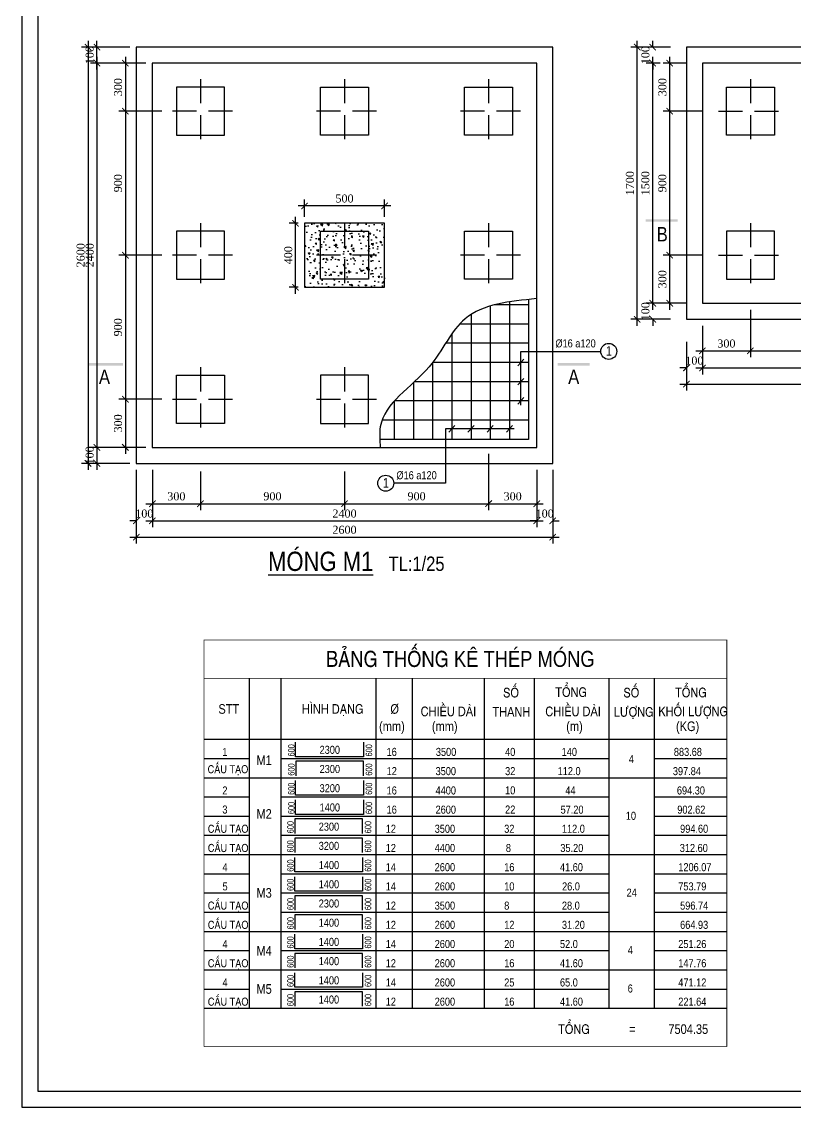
# Model space of a CAD drawing. Extents: x -28764 to 452005, y -12382 to 263221.
# Drawn here: x 296682 to 320834, y -6372 to 27533 of the extents above; entities that cross this region are included whole.
import ezdxf

# ---------------------------------------------------------------- set-up
doc = ezdxf.new("R2010")
doc.units = 0
doc.header["$MEASUREMENT"] = 0
doc.linetypes.add('CENTER2', pattern=[1.125, 0.75, -0.125, 0.125, -0.125])
doc.linetypes.add('HIDDEN', pattern=[0.375, 0.25, -0.125])
doc.layers.get('0').update_dxf_attribs({"linetype": 'CONTINUOUS'})
doc.layers.get('DEFPOINTS').update_dxf_attribs({"linetype": 'CONTINUOUS'})
for name, color, linetype in [('cot', 8, 'CONTINUOUS'), ('DUT', 7, 'CENTER2'), ('TEXT', 7, 'CONTINUOUS'), ('THEP', 6, 'CONTINUOUS'), ('TUONG', 7, 'CONTINUOUS')]:
    doc.layers.add(name, color=color, linetype=linetype)
doc.styles.add('DIM-NEW', font='')
doc.styles.add('T2', font='')
doc.styles.get('DIM-NEW').set_extended_font_data('VNI-Helve-Condense')
doc.styles.get('T2').set_extended_font_data('VNI-Times')
doc.dimstyles.new('TL20', dxfattribs={"dimtxt": 250, "dimasz": 200, "dimexe": 200, "dimexo": 200, "dimgap": 100, "dimtad": 1, "dimdec": 0, "dimlfac": 0.2, "dimzin": 0, "dimdsep": 46, "dimtxsty": 'T2', "dimblk": 'ARCHTICK', "dimcen": 250, "dimdle": 200, "dimclrd": 1, "dimclre": 1, "dimclrt": 2, "dimadec": 0, "dimazin": 0, "dimtfac": 1, "dimtdec": 0, "dimtix": 1, "dimtofl": 0, "dimtmove": 0, "dimatfit": 0, "dimldrblk": 'ARCHTICK', "dimfxl": 1, "dimtolj": 1, "dimtzin": 0, "dimlwd": -1, "dimlwe": -1, "dimarcsym": 0})

# ---------------------------------------------------------------- blocks, each defined once
blk = doc.blocks.new('_ARCHTICK')
at = {"color": 0, "linetype": 'ByBlock', "const_width": 0.15}
blk.add_lwpolyline([(-0.5, -0.5), (0.5, 0.5)], dxfattribs=at)
blk = doc.blocks.new('*D262')
at = {"layer": 'DEFPOINTS', "color": 0, "transparency": 16777216}
for p in [(313260, 13739), (312760, 12373), (313260, 11942)]:
    blk.add_point(p, dxfattribs=at)
at = {"layer": 'TUONG', "color": 1, "transparency": 16777216}
for p, q in [((313260, 13539), (313260, 11742)), ((312760, 11942), (312560, 11942)), ((312760, 12173), (312760, 11742)), ((313260, 11942), (313460, 11942))]:
    blk.add_line(p, q, dxfattribs=at)
at = {"layer": 'TUONG', "color": 1, "transparency": 16777216, "xscale": 200, "yscale": 200, "zscale": 200}
blk.add_blockref('_ARCHTICK', (312760, 11942), dxfattribs=at)
at = {"layer": 'TUONG', "color": 1, "transparency": 16777216, "xscale": 200, "yscale": 200, "zscale": 200, "rotation": 180}
blk.add_blockref('_ARCHTICK', (313260, 11942), dxfattribs=at)
at = {"layer": 'TUONG', "color": 2, "transparency": 16777216, "insert": (313010, 12170), "char_height": 250, "attachment_point": 5, "style": 'T2'}
blk.add_mtext('\\A1;100', dxfattribs=at)
blk = doc.blocks.new('*D261')
at = {"layer": 'DEFPOINTS', "color": 0, "transparency": 16777216}
for p in [(300260, 13739), (300760, 12373), (300260, 11942)]:
    blk.add_point(p, dxfattribs=at)
at = {"layer": 'TUONG', "color": 1, "transparency": 16777216}
for p, q in [((300260, 13539), (300260, 11742)), ((300260, 11942), (300060, 11942)), ((300760, 12173), (300760, 11742)), ((300760, 11942), (300960, 11942))]:
    blk.add_line(p, q, dxfattribs=at)
at = {"layer": 'TUONG', "color": 1, "transparency": 16777216, "xscale": 200, "yscale": 200, "zscale": 200}
blk.add_blockref('_ARCHTICK', (300260, 11942), dxfattribs=at)
at = {"layer": 'TUONG', "color": 1, "transparency": 16777216, "xscale": 200, "yscale": 200, "zscale": 200, "rotation": 180}
blk.add_blockref('_ARCHTICK', (300760, 11942), dxfattribs=at)
at = {"layer": 'TUONG', "color": 2, "transparency": 16777216, "insert": (300510, 12170), "char_height": 250, "attachment_point": 5, "style": 'T2'}
blk.add_mtext('\\A1;100', dxfattribs=at)
blk = doc.blocks.new('*D260')
at = {"layer": 'DEFPOINTS', "color": 0, "transparency": 16777216}
for p in [(300260, 11942), (313260, 11942), (313260, 11434)]:
    blk.add_point(p, dxfattribs=at)
at = {"layer": 'TUONG', "color": 1, "transparency": 16777216}
for p, q in [((300260, 11742), (300260, 11234)), ((313260, 11742), (313260, 11234)), ((300060, 11434), (313460, 11434))]:
    blk.add_line(p, q, dxfattribs=at)
at = {"layer": 'TUONG', "color": 1, "transparency": 16777216, "xscale": 200, "yscale": 200, "zscale": 200, "rotation": 180}
blk.add_blockref('_ARCHTICK', (300260, 11434), dxfattribs=at)
at = {"layer": 'TUONG', "color": 1, "transparency": 16777216, "xscale": 200, "yscale": 200, "zscale": 200}
blk.add_blockref('_ARCHTICK', (313260, 11434), dxfattribs=at)
at = {"layer": 'TUONG', "color": 2, "transparency": 16777216, "insert": (306760, 11663), "char_height": 250, "attachment_point": 5, "style": 'T2'}
blk.add_mtext('\\A1;2600', dxfattribs=at)
blk = doc.blocks.new('*D259')
at = {"layer": 'DEFPOINTS', "color": 0, "transparency": 16777216}
for p in [(299360, 26739), (298752, 13739), (299360, 13739)]:
    blk.add_point(p, dxfattribs=at)
at = {"layer": 'TUONG', "color": 1, "transparency": 16777216}
for p, q in [((298752, 26939), (298752, 13539)), ((299160, 26739), (298552, 26739)), ((299160, 13739), (298552, 13739))]:
    blk.add_line(p, q, dxfattribs=at)
at = {"layer": 'TUONG', "color": 1, "transparency": 16777216, "xscale": 200, "yscale": 200, "zscale": 200}
for p, rotation in [((298752, 26739), 90), ((298752, 13739), 270)]:
    blk.add_blockref('_ARCHTICK', p, dxfattribs=dict(at, rotation=rotation))
at = {"layer": 'TUONG', "color": 2, "transparency": 16777216, "insert": (298522, 20239), "char_height": 250, "attachment_point": 5, "rotation": 90, "style": 'T2'}
blk.add_mtext('\\A1;2600', dxfattribs=at)
blk = doc.blocks.new('*D258')
at = {"layer": 'DEFPOINTS', "color": 0, "transparency": 16777216}
for p in [(299790, 14239), (299032, 13739), (300260, 13739)]:
    blk.add_point(p, dxfattribs=at)
at = {"layer": 'TUONG', "color": 1, "transparency": 16777216}
for p, q in [((299032, 14439), (299032, 13539)), ((299590, 14239), (298832, 14239)), ((300060, 13739), (298832, 13739))]:
    blk.add_line(p, q, dxfattribs=at)
at = {"layer": 'TUONG', "color": 1, "transparency": 16777216, "xscale": 200, "yscale": 200, "zscale": 200}
for p, rotation in [((299032, 14239), 90), ((299032, 13739), 270)]:
    blk.add_blockref('_ARCHTICK', p, dxfattribs=dict(at, rotation=rotation))
at = {"layer": 'TUONG', "color": 2, "transparency": 16777216, "insert": (298804, 13989), "char_height": 250, "attachment_point": 5, "rotation": 90, "style": 'T2'}
blk.add_mtext('\\A1;100', dxfattribs=at)
blk = doc.blocks.new('*D257')
at = {"layer": 'DEFPOINTS', "color": 0, "transparency": 16777216}
for p in [(299032, 26739), (300260, 26739), (299790, 26239)]:
    blk.add_point(p, dxfattribs=at)
at = {"layer": 'TUONG', "color": 1, "transparency": 16777216}
for p, q in [((299032, 26039), (299032, 26939)), ((300060, 26739), (298832, 26739)), ((299590, 26239), (298832, 26239))]:
    blk.add_line(p, q, dxfattribs=at)
at = {"layer": 'TUONG', "color": 1, "transparency": 16777216, "xscale": 200, "yscale": 200, "zscale": 200}
for p, rotation in [((299032, 26739), 90), ((299032, 26239), 270)]:
    blk.add_blockref('_ARCHTICK', p, dxfattribs=dict(at, rotation=rotation))
at = {"layer": 'TUONG', "color": 2, "transparency": 16777216, "insert": (298804, 26489), "char_height": 250, "attachment_point": 5, "rotation": 90, "style": 'T2'}
blk.add_mtext('\\A1;100', dxfattribs=at)
blk = doc.blocks.new('*D251')
at = {"layer": 'DEFPOINTS', "color": 0, "transparency": 16777216}
for p in [(317934, 17253), (334434, 17253), (334434, 16719)]:
    blk.add_point(p, dxfattribs=at)
at = {"layer": 'TUONG', "color": 1, "transparency": 16777216}
for p, q in [((317934, 17053), (317934, 16519)), ((334434, 17053), (334434, 16519)), ((317734, 16719), (334634, 16719))]:
    blk.add_line(p, q, dxfattribs=at)
at = {"layer": 'TUONG', "color": 1, "transparency": 16777216, "xscale": 200, "yscale": 200, "zscale": 200, "rotation": 180}
blk.add_blockref('_ARCHTICK', (317934, 16719), dxfattribs=at)
at = {"layer": 'TUONG', "color": 1, "transparency": 16777216, "xscale": 200, "yscale": 200, "zscale": 200}
blk.add_blockref('_ARCHTICK', (334434, 16719), dxfattribs=at)
at = {"layer": 'TUONG', "color": 2, "transparency": 16777216, "insert": (326184, 16947), "char_height": 250, "attachment_point": 5, "style": 'T2'}
blk.add_mtext('\\A1;3300', dxfattribs=at)
blk = doc.blocks.new('*D250')
at = {"layer": 'DEFPOINTS', "color": 0, "transparency": 16777216}
for p in [(317434, 16719), (334934, 16719), (334934, 16214)]:
    blk.add_point(p, dxfattribs=at)
at = {"layer": 'TUONG', "color": 1, "transparency": 16777216}
for p, q in [((317434, 16519), (317434, 16014)), ((334934, 16519), (334934, 16014)), ((317234, 16214), (335134, 16214))]:
    blk.add_line(p, q, dxfattribs=at)
at = {"layer": 'TUONG', "color": 1, "transparency": 16777216, "xscale": 200, "yscale": 200, "zscale": 200, "rotation": 180}
blk.add_blockref('_ARCHTICK', (317434, 16214), dxfattribs=at)
at = {"layer": 'TUONG', "color": 1, "transparency": 16777216, "xscale": 200, "yscale": 200, "zscale": 200}
blk.add_blockref('_ARCHTICK', (334934, 16214), dxfattribs=at)
at = {"layer": 'TUONG', "color": 2, "transparency": 16777216, "insert": (326184, 16444), "char_height": 250, "attachment_point": 5, "style": 'T2'}
blk.add_mtext('\\A1;3500', dxfattribs=at)
blk = doc.blocks.new('*D248')
at = {"layer": 'DEFPOINTS', "color": 0, "transparency": 16777216}
for p in [(317434, 17739), (317934, 17739), (317934, 16719)]:
    blk.add_point(p, dxfattribs=at)
at = {"layer": 'TUONG', "color": 1, "transparency": 16777216}
for p, q in [((317434, 17539), (317434, 16519)), ((317934, 17539), (317934, 16519)), ((317434, 16719), (317234, 16719)), ((317934, 16719), (318134, 16719))]:
    blk.add_line(p, q, dxfattribs=at)
at = {"layer": 'TUONG', "color": 1, "transparency": 16777216, "xscale": 200, "yscale": 200, "zscale": 200}
blk.add_blockref('_ARCHTICK', (317434, 16719), dxfattribs=at)
at = {"layer": 'TUONG', "color": 1, "transparency": 16777216, "xscale": 200, "yscale": 200, "zscale": 200, "rotation": 180}
blk.add_blockref('_ARCHTICK', (317934, 16719), dxfattribs=at)
at = {"layer": 'TUONG', "color": 2, "transparency": 16777216, "insert": (317684, 16947), "char_height": 250, "attachment_point": 5, "style": 'T2'}
blk.add_mtext('\\A1;100', dxfattribs=at)
blk = doc.blocks.new('*D244')
at = {"layer": 'DEFPOINTS', "color": 0, "transparency": 16777216}
for p in [(319434, 18739), (323934, 18739), (323934, 17253)]:
    blk.add_point(p, dxfattribs=at)
at = {"layer": 'TUONG', "color": 1, "transparency": 16777216}
for p, q in [((319434, 18539), (319434, 17053)), ((323934, 18539), (323934, 17053)), ((319234, 17253), (324134, 17253))]:
    blk.add_line(p, q, dxfattribs=at)
at = {"layer": 'TUONG', "color": 1, "transparency": 16777216, "xscale": 200, "yscale": 200, "zscale": 200, "rotation": 180}
blk.add_blockref('_ARCHTICK', (319434, 17253), dxfattribs=at)
at = {"layer": 'TUONG', "color": 1, "transparency": 16777216, "xscale": 200, "yscale": 200, "zscale": 200}
blk.add_blockref('_ARCHTICK', (323934, 17253), dxfattribs=at)
at = {"layer": 'TUONG', "color": 2, "transparency": 16777216, "insert": (321684, 17482), "char_height": 250, "attachment_point": 5, "style": 'T2'}
blk.add_mtext('\\A1;900', dxfattribs=at)
blk = doc.blocks.new('*D243')
at = {"layer": 'DEFPOINTS', "color": 0, "transparency": 16777216}
for p in [(319434, 18739), (317934, 18239), (319434, 17253)]:
    blk.add_point(p, dxfattribs=at)
at = {"layer": 'TUONG', "color": 1, "transparency": 16777216}
for p, q in [((319434, 18539), (319434, 17053)), ((317934, 18039), (317934, 17053)), ((317734, 17253), (319634, 17253))]:
    blk.add_line(p, q, dxfattribs=at)
at = {"layer": 'TUONG', "color": 1, "transparency": 16777216, "xscale": 200, "yscale": 200, "zscale": 200, "rotation": 180}
blk.add_blockref('_ARCHTICK', (317934, 17253), dxfattribs=at)
at = {"layer": 'TUONG', "color": 1, "transparency": 16777216, "xscale": 200, "yscale": 200, "zscale": 200}
blk.add_blockref('_ARCHTICK', (319434, 17253), dxfattribs=at)
at = {"layer": 'TUONG', "color": 2, "transparency": 16777216, "insert": (318684, 17481), "char_height": 250, "attachment_point": 5, "style": 'T2'}
blk.add_mtext('\\A1;300', dxfattribs=at)
blk = doc.blocks.new('*D242')
at = {"layer": 'DEFPOINTS', "color": 0, "transparency": 16777216}
for p in [(315899, 26739), (316382, 26739), (316382, 18239)]:
    blk.add_point(p, dxfattribs=at)
at = {"layer": 'TUONG', "color": 1, "transparency": 16777216}
for p, q in [((315899, 18039), (315899, 26939)), ((316182, 26739), (315699, 26739)), ((316182, 18239), (315699, 18239))]:
    blk.add_line(p, q, dxfattribs=at)
at = {"layer": 'TUONG', "color": 1, "transparency": 16777216, "xscale": 200, "yscale": 200, "zscale": 200}
for p, rotation in [((315899, 26739), 90), ((315899, 18239), 270)]:
    blk.add_blockref('_ARCHTICK', p, dxfattribs=dict(at, rotation=rotation))
at = {"layer": 'TUONG', "color": 2, "transparency": 16777216, "insert": (315671, 22489), "char_height": 250, "attachment_point": 5, "rotation": 90, "style": 'T2'}
blk.add_mtext('\\A1;1700', dxfattribs=at)
blk = doc.blocks.new('*D241')
at = {"layer": 'DEFPOINTS', "color": 0, "transparency": 16777216}
for p in [(316382, 26739), (317134, 26739), (316812, 26239)]:
    blk.add_point(p, dxfattribs=at)
at = {"layer": 'TUONG', "color": 1, "transparency": 16777216}
for p, q in [((316382, 26739), (316382, 26939)), ((316934, 26739), (316182, 26739)), ((316612, 26239), (316182, 26239)), ((316382, 26239), (316382, 26039))]:
    blk.add_line(p, q, dxfattribs=at)
at = {"layer": 'TUONG', "color": 1, "transparency": 16777216, "xscale": 200, "yscale": 200, "zscale": 200}
for p, rotation in [((316382, 26739), 270), ((316382, 26239), 90)]:
    blk.add_blockref('_ARCHTICK', p, dxfattribs=dict(at, rotation=rotation))
at = {"layer": 'TUONG', "color": 2, "transparency": 16777216, "insert": (316154, 26489), "char_height": 250, "attachment_point": 5, "rotation": 90, "style": 'T2'}
blk.add_mtext('\\A1;100', dxfattribs=at)
blk = doc.blocks.new('*D240')
at = {"layer": 'DEFPOINTS', "color": 0, "transparency": 16777216}
for p in [(316382, 26239), (316812, 26239), (317534, 18739)]:
    blk.add_point(p, dxfattribs=at)
at = {"layer": 'TUONG', "color": 1, "transparency": 16777216}
for p, q in [((316612, 26239), (316182, 26239)), ((316382, 18539), (316382, 26439)), ((317334, 18739), (316182, 18739))]:
    blk.add_line(p, q, dxfattribs=at)
at = {"layer": 'TUONG', "color": 1, "transparency": 16777216, "xscale": 200, "yscale": 200, "zscale": 200}
for p, rotation in [((316382, 26239), 90), ((316382, 18739), 270)]:
    blk.add_blockref('_ARCHTICK', p, dxfattribs=dict(at, rotation=rotation))
at = {"layer": 'TUONG', "color": 2, "transparency": 16777216, "insert": (316152, 22489), "char_height": 250, "attachment_point": 5, "rotation": 90, "style": 'T2'}
blk.add_mtext('\\A1;1500', dxfattribs=at)
blk = doc.blocks.new('*D239')
at = {"layer": 'DEFPOINTS', "color": 0, "transparency": 16777216}
for p in [(316382, 18739), (317534, 18739), (317134, 18239)]:
    blk.add_point(p, dxfattribs=at)
at = {"layer": 'TUONG', "color": 1, "transparency": 16777216}
for p, q in [((317334, 18739), (316182, 18739)), ((316382, 18739), (316382, 18939)), ((316934, 18239), (316182, 18239)), ((316382, 18239), (316382, 18039))]:
    blk.add_line(p, q, dxfattribs=at)
at = {"layer": 'TUONG', "color": 1, "transparency": 16777216, "xscale": 200, "yscale": 200, "zscale": 200}
for p, rotation in [((316382, 18739), 270), ((316382, 18239), 90)]:
    blk.add_blockref('_ARCHTICK', p, dxfattribs=dict(at, rotation=rotation))
at = {"layer": 'TUONG', "color": 2, "transparency": 16777216, "insert": (316154, 18489), "char_height": 250, "attachment_point": 5, "rotation": 90, "style": 'T2'}
blk.add_mtext('\\A1;100', dxfattribs=at)
blk = doc.blocks.new('*D238')
at = {"layer": 'DEFPOINTS', "color": 0, "transparency": 16777216}
for p in [(316912, 26239), (317634, 26239), (318134, 24739)]:
    blk.add_point(p, dxfattribs=at)
at = {"layer": 'TUONG', "color": 1, "transparency": 16777216}
for p, q in [((317434, 26239), (316712, 26239)), ((316912, 24539), (316912, 26439)), ((317934, 24739), (316712, 24739))]:
    blk.add_line(p, q, dxfattribs=at)
at = {"layer": 'TUONG', "color": 1, "transparency": 16777216, "xscale": 200, "yscale": 200, "zscale": 200}
for p, rotation in [((316912, 26239), 90), ((316912, 24739), 270)]:
    blk.add_blockref('_ARCHTICK', p, dxfattribs=dict(at, rotation=rotation))
at = {"layer": 'TUONG', "color": 2, "transparency": 16777216, "insert": (316684, 25489), "char_height": 250, "attachment_point": 5, "rotation": 90, "style": 'T2'}
blk.add_mtext('\\A1;300', dxfattribs=at)
blk = doc.blocks.new('*D237')
at = {"layer": 'DEFPOINTS', "color": 0, "transparency": 16777216}
for p in [(316912, 24739), (318134, 24739), (318134, 20239)]:
    blk.add_point(p, dxfattribs=at)
at = {"layer": 'TUONG', "color": 1, "transparency": 16777216}
for p, q in [((316912, 20039), (316912, 24939)), ((317934, 24739), (316712, 24739)), ((317934, 20239), (316712, 20239))]:
    blk.add_line(p, q, dxfattribs=at)
at = {"layer": 'TUONG', "color": 1, "transparency": 16777216, "xscale": 200, "yscale": 200, "zscale": 200}
for p, rotation in [((316912, 24739), 90), ((316912, 20239), 270)]:
    blk.add_blockref('_ARCHTICK', p, dxfattribs=dict(at, rotation=rotation))
at = {"layer": 'TUONG', "color": 2, "transparency": 16777216, "insert": (316683, 22489), "char_height": 250, "attachment_point": 5, "rotation": 90, "style": 'T2'}
blk.add_mtext('\\A1;900', dxfattribs=at)
blk = doc.blocks.new('*D236')
at = {"layer": 'DEFPOINTS', "color": 0, "transparency": 16777216}
for p in [(316912, 20239), (318134, 20239), (317634, 18739)]:
    blk.add_point(p, dxfattribs=at)
at = {"layer": 'TUONG', "color": 1, "transparency": 16777216}
for p, q in [((316912, 18539), (316912, 20439)), ((317934, 20239), (316712, 20239)), ((317434, 18739), (316712, 18739))]:
    blk.add_line(p, q, dxfattribs=at)
at = {"layer": 'TUONG', "color": 1, "transparency": 16777216, "xscale": 200, "yscale": 200, "zscale": 200}
for p, rotation in [((316912, 20239), 90), ((316912, 18739), 270)]:
    blk.add_blockref('_ARCHTICK', p, dxfattribs=dict(at, rotation=rotation))
at = {"layer": 'TUONG', "color": 2, "transparency": 16777216, "insert": (316684, 19489), "char_height": 250, "attachment_point": 5, "rotation": 90, "style": 'T2'}
blk.add_mtext('\\A1;300', dxfattribs=at)
blk = doc.blocks.new('*D233')
at = {"layer": 'DEFPOINTS', "color": 0, "transparency": 16777216}
for p in [(305231, 21239), (305510, 21239), (305510, 19239)]:
    blk.add_point(p, dxfattribs=at)
at = {"layer": 'TUONG', "color": 1, "transparency": 16777216}
for p, q in [((305231, 19039), (305231, 21439)), ((305310, 21239), (305031, 21239)), ((305310, 19239), (305031, 19239))]:
    blk.add_line(p, q, dxfattribs=at)
at = {"layer": 'TUONG', "color": 1, "transparency": 16777216, "xscale": 200, "yscale": 200, "zscale": 200}
for p, rotation in [((305231, 21239), 90), ((305231, 19239), 270)]:
    blk.add_blockref('_ARCHTICK', p, dxfattribs=dict(at, rotation=rotation))
at = {"layer": 'TUONG', "color": 2, "transparency": 16777216, "insert": (305004, 20239), "char_height": 250, "attachment_point": 5, "rotation": 90, "style": 'T2'}
blk.add_mtext('\\A1;400', dxfattribs=at)
blk = doc.blocks.new('*D232')
at = {"layer": 'DEFPOINTS', "color": 0, "transparency": 16777216}
for p in [(305510, 21780), (305510, 21239), (308010, 21239)]:
    blk.add_point(p, dxfattribs=at)
at = {"layer": 'TUONG', "color": 1, "transparency": 16777216}
for p, q in [((308210, 21780), (305310, 21780)), ((305510, 21439), (305510, 21980)), ((308010, 21439), (308010, 21980))]:
    blk.add_line(p, q, dxfattribs=at)
at = {"layer": 'TUONG', "color": 1, "transparency": 16777216, "xscale": 200, "yscale": 200, "zscale": 200, "rotation": 180}
blk.add_blockref('_ARCHTICK', (305510, 21780), dxfattribs=at)
at = {"layer": 'TUONG', "color": 1, "transparency": 16777216, "xscale": 200, "yscale": 200, "zscale": 200}
blk.add_blockref('_ARCHTICK', (308010, 21780), dxfattribs=at)
at = {"layer": 'TUONG', "color": 2, "transparency": 16777216, "insert": (306760, 22010), "char_height": 250, "attachment_point": 5, "style": 'T2'}
blk.add_mtext('\\A1;500', dxfattribs=at)
blk = doc.blocks.new('*D228')
at = {"layer": 'DEFPOINTS', "color": 0, "transparency": 16777216}
for p in [(300760, 12740), (312760, 12740), (312760, 11942)]:
    blk.add_point(p, dxfattribs=at)
at = {"layer": 'TUONG', "color": 1, "transparency": 16777216}
for p, q in [((300760, 12540), (300760, 11742)), ((312760, 12540), (312760, 11742)), ((300560, 11942), (312960, 11942))]:
    blk.add_line(p, q, dxfattribs=at)
at = {"layer": 'TUONG', "color": 1, "transparency": 16777216, "xscale": 200, "yscale": 200, "zscale": 200, "rotation": 180}
blk.add_blockref('_ARCHTICK', (300760, 11942), dxfattribs=at)
at = {"layer": 'TUONG', "color": 1, "transparency": 16777216, "xscale": 200, "yscale": 200, "zscale": 200}
blk.add_blockref('_ARCHTICK', (312760, 11942), dxfattribs=at)
at = {"layer": 'TUONG', "color": 2, "transparency": 16777216, "insert": (306760, 12170), "char_height": 250, "attachment_point": 5, "style": 'T2'}
blk.add_mtext('\\A1;2400', dxfattribs=at)
blk = doc.blocks.new('*D227')
at = {"layer": 'DEFPOINTS', "color": 0, "transparency": 16777216}
for p in [(311260, 13689), (312760, 13739), (312760, 12480)]:
    blk.add_point(p, dxfattribs=at)
at = {"layer": 'TUONG', "color": 1, "transparency": 16777216}
for p, q in [((311260, 13489), (311260, 12280)), ((312760, 13539), (312760, 12280)), ((311060, 12480), (312960, 12480))]:
    blk.add_line(p, q, dxfattribs=at)
at = {"layer": 'TUONG', "color": 1, "transparency": 16777216, "xscale": 200, "yscale": 200, "zscale": 200, "rotation": 180}
blk.add_blockref('_ARCHTICK', (311260, 12480), dxfattribs=at)
at = {"layer": 'TUONG', "color": 1, "transparency": 16777216, "xscale": 200, "yscale": 200, "zscale": 200}
blk.add_blockref('_ARCHTICK', (312760, 12480), dxfattribs=at)
at = {"layer": 'TUONG', "color": 2, "transparency": 16777216, "insert": (312010, 12708), "char_height": 250, "attachment_point": 5, "style": 'T2'}
blk.add_mtext('\\A1;300', dxfattribs=at)
blk = doc.blocks.new('*D226')
at = {"layer": 'DEFPOINTS', "color": 0, "transparency": 16777216}
for p in [(311260, 14239), (306760, 13689), (311260, 12480)]:
    blk.add_point(p, dxfattribs=at)
at = {"layer": 'TUONG', "color": 1, "transparency": 16777216}
for p, q in [((311260, 14039), (311260, 12280)), ((306760, 13489), (306760, 12280)), ((306560, 12480), (311460, 12480))]:
    blk.add_line(p, q, dxfattribs=at)
at = {"layer": 'TUONG', "color": 1, "transparency": 16777216, "xscale": 200, "yscale": 200, "zscale": 200, "rotation": 180}
blk.add_blockref('_ARCHTICK', (306760, 12480), dxfattribs=at)
at = {"layer": 'TUONG', "color": 1, "transparency": 16777216, "xscale": 200, "yscale": 200, "zscale": 200}
blk.add_blockref('_ARCHTICK', (311260, 12480), dxfattribs=at)
at = {"layer": 'TUONG', "color": 2, "transparency": 16777216, "insert": (309010, 12710), "char_height": 250, "attachment_point": 5, "style": 'T2'}
blk.add_mtext('\\A1;900', dxfattribs=at)
blk = doc.blocks.new('*D225')
at = {"layer": 'DEFPOINTS', "color": 0, "transparency": 16777216}
for p in [(302260, 13689), (306760, 13689), (306760, 12480)]:
    blk.add_point(p, dxfattribs=at)
at = {"layer": 'TUONG', "color": 1, "transparency": 16777216}
for p, q in [((302260, 13489), (302260, 12280)), ((306760, 13489), (306760, 12280)), ((302060, 12480), (306960, 12480))]:
    blk.add_line(p, q, dxfattribs=at)
at = {"layer": 'TUONG', "color": 1, "transparency": 16777216, "xscale": 200, "yscale": 200, "zscale": 200, "rotation": 180}
blk.add_blockref('_ARCHTICK', (302260, 12480), dxfattribs=at)
at = {"layer": 'TUONG', "color": 1, "transparency": 16777216, "xscale": 200, "yscale": 200, "zscale": 200}
blk.add_blockref('_ARCHTICK', (306760, 12480), dxfattribs=at)
at = {"layer": 'TUONG', "color": 2, "transparency": 16777216, "insert": (304510, 12710), "char_height": 250, "attachment_point": 5, "style": 'T2'}
blk.add_mtext('\\A1;900', dxfattribs=at)
blk = doc.blocks.new('*D224')
at = {"layer": 'DEFPOINTS', "color": 0, "transparency": 16777216}
for p in [(300760, 13739), (302260, 13689), (302260, 12480)]:
    blk.add_point(p, dxfattribs=at)
at = {"layer": 'TUONG', "color": 1, "transparency": 16777216}
for p, q in [((300760, 13539), (300760, 12280)), ((302260, 13489), (302260, 12280)), ((300560, 12480), (302460, 12480))]:
    blk.add_line(p, q, dxfattribs=at)
at = {"layer": 'TUONG', "color": 1, "transparency": 16777216, "xscale": 200, "yscale": 200, "zscale": 200, "rotation": 180}
blk.add_blockref('_ARCHTICK', (300760, 12480), dxfattribs=at)
at = {"layer": 'TUONG', "color": 1, "transparency": 16777216, "xscale": 200, "yscale": 200, "zscale": 200}
blk.add_blockref('_ARCHTICK', (302260, 12480), dxfattribs=at)
at = {"layer": 'TUONG', "color": 2, "transparency": 16777216, "insert": (301510, 12708), "char_height": 250, "attachment_point": 5, "style": 'T2'}
blk.add_mtext('\\A1;300', dxfattribs=at)
blk = doc.blocks.new('*D223')
at = {"layer": 'DEFPOINTS', "color": 0, "transparency": 16777216}
for p in [(300108, 26239), (299032, 14239), (300108, 14239)]:
    blk.add_point(p, dxfattribs=at)
at = {"layer": 'TUONG', "color": 1, "transparency": 16777216}
for p, q in [((299908, 26239), (298832, 26239)), ((299032, 26439), (299032, 14039)), ((299908, 14239), (298832, 14239))]:
    blk.add_line(p, q, dxfattribs=at)
at = {"layer": 'TUONG', "color": 1, "transparency": 16777216, "xscale": 200, "yscale": 200, "zscale": 200}
for p, rotation in [((299032, 26239), 90), ((299032, 14239), 270)]:
    blk.add_blockref('_ARCHTICK', p, dxfattribs=dict(at, rotation=rotation))
at = {"layer": 'TUONG', "color": 2, "transparency": 16777216, "insert": (298804, 20239), "char_height": 250, "attachment_point": 5, "rotation": 90, "style": 'T2'}
blk.add_mtext('\\A1;2400', dxfattribs=at)
blk = doc.blocks.new('*D222')
at = {"layer": 'DEFPOINTS', "color": 0, "transparency": 16777216}
for p in [(301260, 15739), (299918, 14239), (300760, 14239)]:
    blk.add_point(p, dxfattribs=at)
at = {"layer": 'TUONG', "color": 1, "transparency": 16777216}
for p, q in [((299918, 15939), (299918, 14039)), ((301060, 15739), (299718, 15739)), ((300560, 14239), (299718, 14239))]:
    blk.add_line(p, q, dxfattribs=at)
at = {"layer": 'TUONG', "color": 1, "transparency": 16777216, "xscale": 200, "yscale": 200, "zscale": 200}
for p, rotation in [((299918, 15739), 90), ((299918, 14239), 270)]:
    blk.add_blockref('_ARCHTICK', p, dxfattribs=dict(at, rotation=rotation))
at = {"layer": 'TUONG', "color": 2, "transparency": 16777216, "insert": (299690, 14989), "char_height": 250, "attachment_point": 5, "rotation": 90, "style": 'T2'}
blk.add_mtext('\\A1;300', dxfattribs=at)
blk = doc.blocks.new('*D221')
at = {"layer": 'DEFPOINTS', "color": 0, "transparency": 16777216}
for p in [(301260, 20239), (299918, 15739), (301260, 15739)]:
    blk.add_point(p, dxfattribs=at)
at = {"layer": 'TUONG', "color": 1, "transparency": 16777216}
for p, q in [((299918, 20439), (299918, 15539)), ((301060, 20239), (299718, 20239)), ((301060, 15739), (299718, 15739))]:
    blk.add_line(p, q, dxfattribs=at)
at = {"layer": 'TUONG', "color": 1, "transparency": 16777216, "xscale": 200, "yscale": 200, "zscale": 200}
for p, rotation in [((299918, 20239), 90), ((299918, 15739), 270)]:
    blk.add_blockref('_ARCHTICK', p, dxfattribs=dict(at, rotation=rotation))
at = {"layer": 'TUONG', "color": 2, "transparency": 16777216, "insert": (299688, 17989), "char_height": 250, "attachment_point": 5, "rotation": 90, "style": 'T2'}
blk.add_mtext('\\A1;900', dxfattribs=at)
blk = doc.blocks.new('*D220')
at = {"layer": 'DEFPOINTS', "color": 0, "transparency": 16777216}
for p in [(301260, 24739), (299918, 20239), (301260, 20239)]:
    blk.add_point(p, dxfattribs=at)
at = {"layer": 'TUONG', "color": 1, "transparency": 16777216}
for p, q in [((299918, 24939), (299918, 20039)), ((301060, 24739), (299718, 24739)), ((301060, 20239), (299718, 20239))]:
    blk.add_line(p, q, dxfattribs=at)
at = {"layer": 'TUONG', "color": 1, "transparency": 16777216, "xscale": 200, "yscale": 200, "zscale": 200}
for p, rotation in [((299918, 24739), 90), ((299918, 20239), 270)]:
    blk.add_blockref('_ARCHTICK', p, dxfattribs=dict(at, rotation=rotation))
at = {"layer": 'TUONG', "color": 2, "transparency": 16777216, "insert": (299688, 22489), "char_height": 250, "attachment_point": 5, "rotation": 90, "style": 'T2'}
blk.add_mtext('\\A1;900', dxfattribs=at)
blk = doc.blocks.new('*D219')
at = {"layer": 'DEFPOINTS', "color": 0, "transparency": 16777216}
for p in [(300760, 26239), (299918, 24739), (301260, 24739)]:
    blk.add_point(p, dxfattribs=at)
at = {"layer": 'TUONG', "color": 1, "transparency": 16777216}
for p, q in [((300560, 26239), (299718, 26239)), ((299918, 26439), (299918, 24539)), ((301060, 24739), (299718, 24739))]:
    blk.add_line(p, q, dxfattribs=at)
at = {"layer": 'TUONG', "color": 1, "transparency": 16777216, "xscale": 200, "yscale": 200, "zscale": 200}
for p, rotation in [((299918, 26239), 90), ((299918, 24739), 270)]:
    blk.add_blockref('_ARCHTICK', p, dxfattribs=dict(at, rotation=rotation))
at = {"layer": 'TUONG', "color": 2, "transparency": 16777216, "insert": (299690, 25489), "char_height": 250, "attachment_point": 5, "rotation": 90, "style": 'T2'}
blk.add_mtext('\\A1;300', dxfattribs=at)

msp = doc.modelspace()

# ---------------------------------------------------------------- hatches: boundary and pattern name
at = {"layer": 'TUONG'}
h = msp.add_hatch(dxfattribs=at)
h.set_pattern_fill('AR-CONC', color=9, scale=75, angle=90, style=0)
h.set_pattern_definition([(140, (223990.27, -433292.64), (47.0641, 537.94514), [56.25, -618.75]), (85, (223990.27, -433292.64), (-564.1441, -104.0635), [45, -495]), (190.4514, (223994.2, -433247.8), (-517.07966, 433.88204), [47.80514, -525.8566]), (136.1842, (223840.3, -433292.64), (124.1393, 800.4308), [84.375, -928.125]), (186.6356, (223850.6, -433225.9), (-730.5884, 700.997), [71.7077, -788.7847]), (81.1842, (223840.3, -433292.6), (-730.589, 700.9965), [67.5, -742.5]), (111, (223877.77, -433217.64), (301.96417, 447.6803), [56.25, -618.75]), (56, (223877.77, -433217.64), (-543.86253, 182.4865), [45, -495]), (161.4514, (223902.93, -433180.33), (-241.8979, 630.167), [47.80514, -525.8566]), (127.5, (223990.27, -433292.64), (-249.67039, 9.11989), [0, -489, 0, -502.5, 0, -496.875]), (97.5, (223990.27, -433292.64), (-295.80878, 197.30215), [0, -286.5, 0, -477.75, 0, -189.375]), (57.5, (223990.27, -433459.89), (16.91615, 400.36683), [0, -187.5, 0, -585, 0, -776.25]), (47.5, (223990.27, -433534.9), (-75.07874, 437.38963), [0, -243.75, 0, -388.5, 0, -551.25])])
h.paths.add_polyline_path([(305509.6, 21238.6), (305509.6, 19238.6), (308009.6, 19238.6), (308009.6, 21238.6)])

# ---------------------------------------------------------------- linework, layer by layer
at = {"layer": 'cot', "lineweight": -2, "ltscale": 10}
for p, q in [((312361.9, 16994.6), (312169.5, 16788.9)), ((312262.8, 17237.8), (314759.4, 17237.8)), ((312262.8, 15553), (312262.8, 17237.8)), ((312361.9, 16394.6), (312169.5, 16188.9)), ((312361.9, 15794.6), (312169.5, 15588.9)), ((310205.8, 14924.2), (310013.3, 14718.5)), ((310805.8, 14924.2), (310613.3, 14718.5)), ((311405.8, 14924.2), (311213.3, 14718.5)), ((312005.8, 14924.2), (311813.3, 14718.5)), ((309917.6, 14821.4), (309917.6, 13119.8)), ((312061.6, 14821.4), (309917.6, 14821.4)), ((309917.6, 13119.8), (308296.4, 13119.8)), ((302375.8, 4522.4), (303788, 4522.4)), ((304770.1, 4522.4), (315008.4, 4522.4)), ((316432.8, 4522.4), (318695.7, 4522.4)), ((302375.8, 3922.4), (303788, 3922.4)), ((303788, 3922.4), (318695.7, 3922.4)), ((302375.8, 3322.4), (303788, 3322.4)), ((304770.1, 3322.4), (315008.4, 3322.4)), ((316432.8, 3322.4), (318695.7, 3322.4)), ((302375.8, 2722.4), (303788, 2722.4)), ((304770.1, 2722.4), (315008.4, 2722.4)), ((316432.8, 2722.4), (318695.7, 2722.4)), ((302375.8, 2122.4), (303788, 2122.4)), ((304770.1, 2122.4), (315008.4, 2122.4)), ((316432.8, 2122.4), (318695.7, 2122.4)), ((302375.8, 1522.4), (303788, 1522.4)), ((303788, 1522.4), (318695.7, 1522.4)), ((302375.8, 922.4), (303788, 922.4)), ((304770.1, 922.4), (315008.4, 922.4)), ((316432.8, 922.4), (318695.7, 922.4)), ((302375.8, 322.4), (303788, 322.4)), ((304770.1, 322.4), (315008.4, 322.4)), ((316432.8, 322.4), (318695.7, 322.4)), ((302375.8, -277.6), (303788, -277.6)), ((304770.1, -277.6), (315008.4, -277.6)), ((316432.8, -277.6), (318695.7, -277.6)), ((302375.8, -877.6), (303788, -877.6)), ((303788, -877.6), (318695.7, -877.6)), ((302375.8, -1477.6), (303788, -1477.6)), ((304770.1, -1477.6), (315008.4, -1477.6)), ((316432.8, -1477.6), (318695.7, -1477.6)), ((302375.8, -2077.6), (303788, -2077.6)), ((303788, -2077.6), (318695.7, -2077.6)), ((302375.8, -2677.6), (303788, -2677.6)), ((304770.1, -2677.6), (315008.4, -2677.6)), ((316432.8, -2677.6), (318695.7, -2677.6)), ((302375.8, -3277.6), (303788, -3277.6)), ((303788, -3277.6), (318695.7, -3277.6))]:
    msp.add_line(p, q, dxfattribs=at)
for centre in [(315009.4, 17237.8), (308046.4, 13119.8)]:
    msp.add_circle(centre, 250, dxfattribs=at)
at = {"layer": 'DUT', "linetype": 'HIDDEN', "ltscale": 3000}
for p, q in [((302259.6, 25738.6), (302259.6, 23738.6)), ((306759.6, 25738.6), (306759.6, 23738.6)), ((311259.6, 25738.6), (311259.6, 23738.6)), ((319434.1, 25738.6), (319434.1, 23738.6)), ((303259.6, 24738.6), (301259.6, 24738.6)), ((307759.6, 24738.6), (305759.6, 24738.6)), ((312259.6, 24738.6), (310259.6, 24738.6)), ((318434.1, 24738.6), (320434.1, 24738.6)), ((302259.6, 21238.6), (302259.6, 19238.6)), ((306759.6, 21238.6), (306759.6, 19238.6)), ((311259.6, 21238.6), (311259.6, 19238.6)), ((319434.1, 21238.6), (319434.1, 19238.6)), ((303259.6, 20238.6), (301259.6, 20238.6)), ((307759.6, 20238.6), (305759.6, 20238.6)), ((312259.6, 20238.6), (310259.6, 20238.6)), ((318434.1, 20238.6), (320434.1, 20238.6)), ((302259.6, 16738.6), (302259.6, 14738.6)), ((306759.6, 16738.6), (306759.6, 14738.6)), ((303259.6, 15738.6), (301259.6, 15738.6)), ((307759.6, 15738.6), (305759.6, 15738.6))]:
    msp.add_line(p, q, dxfattribs=at)
at = {"layer": 'TEXT', "ltscale": 10}
for points in [[(317160.3, 21282.7), (317160.3, 21361.4), (316162.4, 21282.7), (316162.4, 21361.4)], [(299846.8, 16792.4), (299846.8, 16871.1), (298748.9, 16792.4), (298748.9, 16871.1)], [(314414.9, 16792.4), (314414.9, 16871.1), (313417.1, 16792.4), (313417.1, 16871.1)]]:
    msp.add_trace(points, dxfattribs=at)
at = {"layer": 'THEP', "ltscale": 10}
for p, q in [((311309.6, 18653.4), (311309.6, 14488.6)), ((312509.6, 18688.6), (311437.2, 18688.6)), ((311909.6, 18783.5), (311909.6, 14488.6)), ((312509.6, 18858), (312509.6, 14488.6)), ((310709.6, 18390.2), (310709.6, 14488.6)), ((312509.6, 18088.6), (310352.8, 18088.6)), ((310109.6, 17781), (310109.6, 14488.6)), ((312509.6, 17488.6), (309914.9, 17488.6)), ((312509.6, 16888.6), (309508.3, 16888.6)), ((309509.6, 16890.2), (309509.6, 14488.6)), ((312509.6, 16288.6), (308942.9, 16288.6)), ((308909.6, 16257.8), (308909.6, 14488.6)), ((308309.6, 15678.7), (308309.6, 14488.6)), ((312509.6, 15688.6), (308318.4, 15688.6)), ((312509.6, 15088.6), (307932.5, 15088.6)), ((312509.6, 14488.6), (307861.8, 14488.6))]:
    msp.add_line(p, q, dxfattribs=at)
msp.add_lwpolyline([(380281.9, -5871.6), (380281.9, 52528.4), (297181.9, 52528.4), (297181.9, -5871.6)], close=True, dxfattribs=at)
for points in [[(307348.6, 5030.7), (307348.6, 4577.4), (307348.6, 4577.4), (307273.6, 4577.4), (305233.6, 4577.4), (305233.6, 4577.4), (305233.6, 5030.7)], [(307350, 3982.5), (307350, 4435.8), (307350, 4435.8), (307275, 4435.8), (305235.1, 4435.8), (305235.1, 4435.8), (305235.1, 3982.5)], [(307349, 3830.7), (307349, 3377.4), (307349, 3377.4), (307274, 3377.4), (305234.1, 3377.4), (305234.1, 3377.4), (305234.1, 3830.7)], [(307349, 3230.7), (307349, 2777.4), (307349, 2777.4), (307274, 2777.4), (305234.1, 2777.4), (305234.1, 2777.4), (305234.1, 3230.7)], [(307321.3, 2182.5), (307321.3, 2635.8), (307321.3, 2635.8), (307246.3, 2635.8), (305206.4, 2635.8), (305206.4, 2635.8), (305206.4, 2182.5)], [(307321.3, 1582.5), (307321.3, 2035.8), (307321.3, 2035.8), (307246.3, 2035.8), (305206.4, 2035.8), (305206.4, 2035.8), (305206.4, 1582.5)], [(307321.3, 1430.7), (307321.3, 977.4), (307321.3, 977.4), (307246.3, 977.4), (305206.4, 977.4), (305206.4, 977.4), (305206.4, 1430.7)], [(307321.3, 830.7), (307321.3, 377.4), (307321.3, 377.4), (307246.3, 377.4), (305206.4, 377.4), (305206.4, 377.4), (305206.4, 830.7)], [(307321.3, -217.5), (307321.3, 235.8), (307321.3, 235.8), (307246.3, 235.8), (305206.4, 235.8), (305206.4, 235.8), (305206.4, -217.5)], [(307321.3, -817.5), (307321.3, -364.2), (307321.3, -364.2), (307246.3, -364.2), (305206.4, -364.2), (305206.4, -364.2), (305206.4, -817.5)], [(307321.3, -969.3), (307321.3, -1422.6), (307321.3, -1422.6), (307246.3, -1422.6), (305206.4, -1422.6), (305206.4, -1422.6), (305206.4, -969.3)], [(307321.3, -2017.5), (307321.3, -1564.2), (307321.3, -1564.2), (307246.3, -1564.2), (305206.4, -1564.2), (305206.4, -1564.2), (305206.4, -2017.5)], [(307321.3, -2169.3), (307321.3, -2622.6), (307321.3, -2622.6), (307246.3, -2622.6), (305206.4, -2622.6), (305206.4, -2622.6), (305206.4, -2169.3)], [(307321.3, -3217.5), (307321.3, -2764.2), (307321.3, -2764.2), (307246.3, -2764.2), (305206.4, -2764.2), (305206.4, -2764.2), (305206.4, -3217.5)]]:
    msp.add_lwpolyline(points, dxfattribs=at)
at = {"layer": 'TUONG', "lineweight": -2, "ltscale": 10}
for p, q in [((303788, 7023.6), (303788, -3277.6)), ((304770.1, 7023.6), (304770.1, -3277.6)), ((307741.2, 7023.6), (307741.2, -3277.6)), ((308871.8, 7023.6), (308871.8, -3277.6)), ((311124.5, 7023.6), (311124.5, -3277.6)), ((312679.4, 7023.6), (312679.4, -3277.6)), ((315008.4, 7023.6), (315008.4, -3277.6)), ((316432.8, 7023.6), (316432.8, -3277.6)), ((302375.8, 5122.4), (318695.7, 5122.4))]:
    msp.add_line(p, q, dxfattribs=at)
at = {"layer": 'TUONG'}
for points in [[(380781.9, -6371.6), (380781.9, 53028.4), (296681.9, 53028.4), (296681.9, -6371.6)], [(300259.6, 13738.6), (313259.6, 13738.6), (313259.6, 26738.6), (300259.6, 26738.6)], [(334934.1, 18238.6), (334934.1, 26738.6), (317434.1, 26738.6), (317434.1, 18238.6)], [(300759.6, 14238.6), (312759.6, 14238.6), (312759.6, 26238.6), (300759.6, 26238.6)], [(334434.1, 18738.6), (334434.1, 26238.6), (317934.1, 26238.6), (317934.1, 18738.6)], [(301509.6, 23988.6), (303009.6, 23988.6), (303009.6, 25488.6), (301509.6, 25488.6)], [(307509.6, 23988.6), (306009.6, 23988.6), (306009.6, 25488.6), (307509.6, 25488.6)], [(312009.6, 23988.6), (310509.6, 23988.6), (310509.6, 25488.6), (312009.6, 25488.6)], [(320184.1, 25488.6), (320184.1, 23988.6), (318684.1, 23988.6), (318684.1, 25488.6)], [(308009.6, 19238.6), (308009.6, 21238.6), (305509.6, 21238.6), (305509.6, 19238.6)], [(301509.6, 19488.6), (303009.6, 19488.6), (303009.6, 20988.6), (301509.6, 20988.6)], [(307509.6, 19488.6), (306009.6, 19488.6), (306009.6, 20988.6), (307509.6, 20988.6)], [(312009.6, 19488.6), (310509.6, 19488.6), (310509.6, 20988.6), (312009.6, 20988.6)], [(320184.1, 19488.6), (320184.1, 20988.6), (318684.1, 20988.6), (318684.1, 19488.6)], [(301509.6, 16488.6), (303009.6, 16488.6), (303009.6, 14988.6), (301509.6, 14988.6)], [(307509.6, 16488.6), (306009.6, 16488.6), (306009.6, 14988.6), (307509.6, 14988.6)]]:
    msp.add_lwpolyline(points, close=True, dxfattribs=at)
at = {"layer": 'TUONG', "color": 9}
msp.add_lwpolyline([(308009.6, 19238.6), (308009.6, 21238.6), (305509.6, 21238.6), (305509.6, 19238.6)], close=True, dxfattribs=at)
at = {"layer": 'TUONG', "lineweight": -2, "ltscale": 10, "const_width": 25}
for points in [[(318695.7, -4477.6), (318695.7, 8221.6), (302375.8, 8221.6), (302375.8, -4477.6)], [(302375.8, 7023.6), (318695.7, 7023.6)], [(302375.8, -4477.6), (318695.7, -4477.6)]]:
    msp.add_lwpolyline(points, dxfattribs=at)
at = {"layer": 'TUONG'}
msp.add_spline([(312759.6, 18882.9), (310528.3, 18257.9), (309403.3, 16757.9), (307878.3, 14882.9), (307878.3, 14238.6)], degree=3, dxfattribs=at)

# ---------------------------------------------------------------- texts
at = {"layer": 'TEXT', "ltscale": 10, "style": 'DIM-NEW'}
for s, height, p in [('B', 450, (316507.6, 20671.1)), ('1', 300, (314919.2, 17097.7)), ('A', 450, (299094.1, 16219.4)), ('A', 450, (313744.2, 16219.4)), ('1', 300, (307956.3, 12979.7))]:
    msp.add_text(s, height=height, dxfattribs=at).set_placement(p)
at = {"layer": 'TEXT', "style": 'DIM-NEW'}
for p in [(313344.2, 17360.9), (308381.1, 13243)]:
    e = msp.add_text('%%25416 a120', height=250, dxfattribs=at)
    e.set_placement(p)
    e.dxf.unprotected_set("ltscale", 0)
for s, height, p in [('%%UMOÙNG M1', 600, (304374.1, 10379.6)), ('TL:1/25', 450, (308134.6, 10379.6)), ('BAÛNG THOÁNG KEÂ THEÙP MOÙNG', 500, (306180.3, 7382.2)), ('SOÁ ', 300, (311711.4, 6429.4)), ('TOÅNG ', 300, (313341, 6444.8)), ('SOÁ ', 300, (315467.8, 6429.4)), ('TOÅNG ', 300, (317081.9, 6433.8)), ('STT', 300, (302822.1, 5919.3)), ('HÌNH DAÏNG', 300, (305428.9, 5919.3)), ('%%254', 300, (308192.2, 5919.3)), ('CHIEÀU DAØI', 300, (309137.6, 5842.3)), ('THANH', 300, (311378.3, 5826.8)), ('CHIEÀU DAØI', 300, (313030.2, 5842.3)), ('LÖÔÏNG', 300, (315168.6, 5826.8)), ('KHOÁI LÖÔÏNG', 300, (316557, 5842.3)), ('(mm)', 300, (307839.5, 5378.3)), ('(mm)', 300, (309489, 5378.3)), ('(m)', 300, (313682.7, 5378.3)), ('(KG)', 300, (317110, 5378.3)), ('1', 250, (302946.1, 4598.9)), ('2300', 250, (305982.1, 4668.2)), ('16', 250, (308073.8, 4602.4)), ('3500', 250, (309612.2, 4602.4)), ('40', 250, (311773.2, 4602.4)), ('140', 250, (313540.2, 4602.4)), ('883.68', 250, (317042.8, 4602.4)), ('CAÁU TAÏO', 250, (302486.6, 4063.1)), ('M1', 300, (304011.1, 4316.7)), ('4', 250, (315637, 4380.9)), ('2300', 250, (305983.5, 4068.2)), ('12', 250, (308075.3, 4002.4)), ('3500', 250, (309604.3, 4002.4)), ('32', 250, (311774.7, 4002.4)), ('112.0', 250, (313414.5, 4002.4)), ('397.84', 250, (317011.5, 4002.4)), ('2', 250, (302946.1, 3398.9)), ('3200', 250, (305982.5, 3468.2)), ('16', 250, (308074.3, 3398.9)), ('4400', 250, (309603.3, 3398.9)), ('10', 250, (311773.7, 3402.4)), ('44', 250, (313653.7, 3398.9)), ('694.30', 250, (317136.9, 3398.9)), ('3', 250, (302946.1, 2802.4)), ('1400', 250, (305982.5, 2868.2)), ('16', 250, (308074.3, 2798.9)), ('2600', 250, (309603.3, 2798.9)), ('22', 250, (311773.7, 2802.4)), ('57.20', 250, (313505.9, 2798.9)), ('902.62', 250, (317149.9, 2798.9)), ('M2', 300, (304011.1, 2639.4)), ('10', 250, (315543.6, 2607)), ('CAÁU TAÏO', 250, (302493.1, 2202.4)), ('2300', 250, (305954.8, 2268.2)), ('12', 250, (308046.6, 2202.4)), ('3500', 250, (309575.6, 2202.4)), ('32', 250, (311746, 2202.4)), ('112.0', 250, (313547.7, 2202.4)), ('994.60', 250, (317238.6, 2202.4)), ('CAÁU TAÏO', 250, (302493.1, 1602.4)), ('3200', 250, (305954.8, 1668.2)), ('12', 250, (308046.6, 1602.4)), ('4400', 250, (309575.6, 1602.4)), ('8', 250, (311797.2, 1602.4)), ('35.20', 250, (313498.2, 1602.4)), ('312.60', 250, (317227.4, 1602.4)), ('4', 250, (302950.8, 1002.4)), ('1400', 250, (305954.8, 1068.2)), ('14', 250, (308046.6, 1002.4)), ('2600', 250, (309575.6, 1002.4)), ('16', 250, (311746, 1002.4)), ('41.60', 250, (313487.1, 1002.4)), ('1206.07', 250, (317181.1, 1002.4)), ('1400', 250, (305954.8, 468.2)), ('5', 250, (302950.8, 402.4)), ('M3', 300, (304011.1, 174.7)), ('14', 250, (308046.6, 402.4)), ('2600', 250, (309575.6, 402.4)), ('10', 250, (311746, 402.4)), ('26.0', 250, (313552.2, 402.4)), ('24', 250, (315566.9, 207.3)), ('753.79', 250, (317181.1, 402.4)), ('CAÁU TAÏO', 250, (302493.1, -197.6)), ('2300', 250, (305954.8, -131.8)), ('12', 250, (308046.6, -197.6)), ('3500', 250, (309575.6, -197.6)), ('8', 250, (311746, -197.6)), ('28.0', 250, (313547.7, -197.6)), ('596.74', 250, (317238.6, -197.6)), ('CAÁU TAÏO', 250, (302493.1, -797.6)), ('1400', 250, (305954.8, -731.8)), ('12', 250, (308046.6, -797.6)), ('2600', 250, (309575.6, -797.6)), ('12', 250, (311746, -797.6)), ('31.20', 250, (313547.7, -797.6)), ('664.93', 250, (317238.6, -797.6)), ('4', 250, (302950.8, -1397.6)), ('M4', 300, (304011.1, -1633)), ('1400', 250, (305954.8, -1331.8)), ('14', 250, (308046.6, -1397.6)), ('2600', 250, (309575.6, -1397.6)), ('20', 250, (311746, -1397.6)), ('52.0', 250, (313487.1, -1397.6)), ('4', 250, (315601.9, -1586.4)), ('251.26', 250, (317181.1, -1397.6)), ('CAÁU TAÏO', 250, (302493.1, -1997.6)), ('1400', 250, (305954.8, -1931.8)), ('12', 250, (308046.6, -1997.6)), ('2600', 250, (309575.6, -1997.6)), ('16', 250, (311746, -1997.6)), ('41.60', 250, (313487.1, -1997.6)), ('147.76', 250, (317181.1, -1997.6)), ('4', 250, (302950.8, -2597.6)), ('1400', 250, (305954.8, -2531.8)), ('14', 250, (308046.6, -2597.6)), ('2600', 250, (309575.6, -2597.6)), ('25', 250, (311746, -2597.6)), ('65.0', 250, (313487.1, -2597.6)), ('471.12', 250, (317181.1, -2597.6)), ('M5', 300, (304011.1, -2825.7)), ('6', 250, (315601.9, -2786.4)), ('CAÁU TAÏO', 250, (302493.1, -3197.6)), ('1400', 250, (305954.8, -3131.8)), ('12', 250, (308046.6, -3197.6)), ('2600', 250, (309575.6, -3197.6)), ('16', 250, (311746, -3197.6)), ('41.60', 250, (313487.1, -3197.6)), ('221.64', 250, (317181.1, -3197.6)), ('TOÅNG', 300, (313429.4, -4080.1)), ('=', 300, (315647.3, -4080.1)), ('7504.35', 300, (316871.7, -4080.1))]:
    msp.add_text(s, height=height, dxfattribs=at).set_placement(p)
for p in [(305198.7, 4586), (307621.8, 4586), (305200.2, 3986), (307623.2, 3986), (305199.2, 3386), (307622.2, 3386), (305199.2, 2786), (307622.2, 2786), (305171.4, 2186), (307594.5, 2186), (305171.4, 1586), (307594.5, 1586), (305171.4, 986), (307594.5, 986), (305171.4, 386), (307594.5, 386), (305171.4, -214), (307594.5, -214), (305171.4, -814), (307594.5, -814), (305171.4, -1414), (307594.5, -1414), (305171.4, -2014), (307594.5, -2014), (305171.4, -2614), (307594.5, -2614), (305171.4, -3214), (307594.5, -3214)]:
    msp.add_text('600', height=200, rotation=90, dxfattribs=at).set_placement(p)

# ---------------------------------------------------------------- dimensions: what is measured, and where the dimension line sits
at = {"layer": 'TUONG'}
for base, p1, p2, angle, picture, middle in [((298751.5, 13738.6), (299360, 26738.6), (299360, 13738.6), 90, '*D259', (298522.1, 20238.6)), ((315899.5, 26738.6), (316381.9, 18238.6), (316381.9, 26738.6), 90, '*D242', (315671.5, 22488.6)), ((316381.9, 26738.6), (316812.3, 26238.6), (317134.1, 26738.6), 90, '*D241', (316154, 26488.6)), ((299917.5, 24738.6), (300759.6, 26238.6), (301259.6, 24738.6), 90, '*D219', (299689.6, 25488.6)), ((316381.9, 26238.6), (317534.1, 18738.6), (316812.3, 26238.6), 90, '*D240', (316151.9, 22488.6)), ((316912.3, 26238.6), (318134.1, 24738.6), (317634.1, 26238.6), 90, '*D238', (316684.4, 25488.6)), ((299917.5, 20238.6), (301259.6, 24738.6), (301259.6, 20238.6), 90, '*D220', (299688.1, 22488.6)), ((316912.3, 24738.6), (318134.1, 20238.6), (318134.1, 24738.6), 90, '*D237', (316682.9, 22488.6)), ((305509.6, 21779.7), (308009.6, 21238.6), (305509.6, 21238.6), 180, '*D232', (306759.6, 22009.7)), ((305231.5, 21238.6), (305509.6, 19238.6), (305509.6, 21238.6), 90, '*D233', (305003.5, 20238.6)), ((299917.5, 15738.6), (301259.6, 20238.6), (301259.6, 15738.6), 90, '*D221', (299688.1, 17988.6)), ((316912.3, 20238.6), (317634.1, 18738.6), (318134.1, 20238.6), 90, '*D236', (316684.4, 19488.6)), ((316381.9, 18738.6), (317134.1, 18238.6), (317534.1, 18738.6), 90, '*D239', (316154, 18488.6)), ((319434.1, 17253), (317934.1, 18238.6), (319434.1, 18738.6), 180, '*D243', (318684.1, 17481)), ((323934.1, 17253), (319434.1, 18738.6), (323934.1, 18738.6), 180, '*D244', (321684.1, 17482.5)), ((317934.1, 16719.2), (317434.1, 17738.6), (317934.1, 17738.6), 180, '*D248', (317684.1, 16947.2)), ((334434.1, 16719.2), (317934.1, 17253), (334434.1, 17253), 180, '*D251', (326184.1, 16947.2)), ((334934.1, 16214.2), (317434.1, 16719.2), (334934.1, 16719.2), 180, '*D250', (326184.1, 16444.2)), ((299917.5, 14238.6), (301259.6, 15738.6), (300759.6, 14238.6), 90, '*D222', (299689.6, 14988.6)), ((300259.6, 11942.2), (300759.6, 12372.6), (300259.6, 13738.6), 180, '*D261', (300509.6, 12170.1)), ((313259.6, 11433.7), (300259.6, 11942.2), (313259.6, 11942.2), 180, '*D260', (306759.6, 11663.1))]:
    dim = msp.add_linear_dim(base=base, p1=p1, p2=p2, angle=angle, dimstyle='TL20', dxfattribs=at)
    dim.commit()
    dim.dimension.update_dxf_attribs({"geometry": picture, "text_midpoint": middle})
for base, p1, p2, angle, picture, middle in [((299032.1, 26738.6), (299790.4, 26238.6), (300259.6, 26738.6), 90, '*D257', (299032.1, 26488.6)), ((299032.1, 14238.6), (300108.1, 26238.6), (300108.1, 14238.6), 90, '*D223', (299032.1, 20238.6)), ((299032.1, 13738.6), (299790.4, 14238.6), (300259.6, 13738.6), 270, '*D258', (299032.1, 13988.6))]:
    dim = msp.add_linear_dim(base=base, p1=p1, p2=p2, angle=angle, dimstyle='TL20', dxfattribs=at)
    dim.commit()
    dim.dimension.update_dxf_attribs({"geometry": picture, "text_midpoint": middle, "dimtype": 160})
for base, p1, p2, picture, middle in [((311259.6, 12480.2), (306759.6, 13689.2), (311259.6, 14238.6), '*D226', (309009.6, 12709.6)), ((302259.6, 12480.2), (300759.6, 13738.6), (302259.6, 13689.2), '*D224', (301509.6, 12708.1)), ((306759.6, 12480.2), (302259.6, 13689.2), (306759.6, 13689.2), '*D225', (304509.6, 12709.6)), ((312759.6, 12480.2), (311259.6, 13689.2), (312759.6, 13738.6), '*D227', (312009.6, 12708.1)), ((313259.6, 11942.2), (312759.6, 12372.6), (313259.6, 13738.6), '*D262', (313009.6, 12170.1)), ((312759.6, 11942.2), (300759.6, 12740.4), (312759.6, 12740.4), '*D228', (306759.6, 12170.1))]:
    dim = msp.add_linear_dim(base=base, p1=p1, p2=p2, dimstyle='TL20', dxfattribs=at)
    dim.commit()
    dim.dimension.update_dxf_attribs({"geometry": picture, "text_midpoint": middle})

doc.saveas('drawing.dxf')
